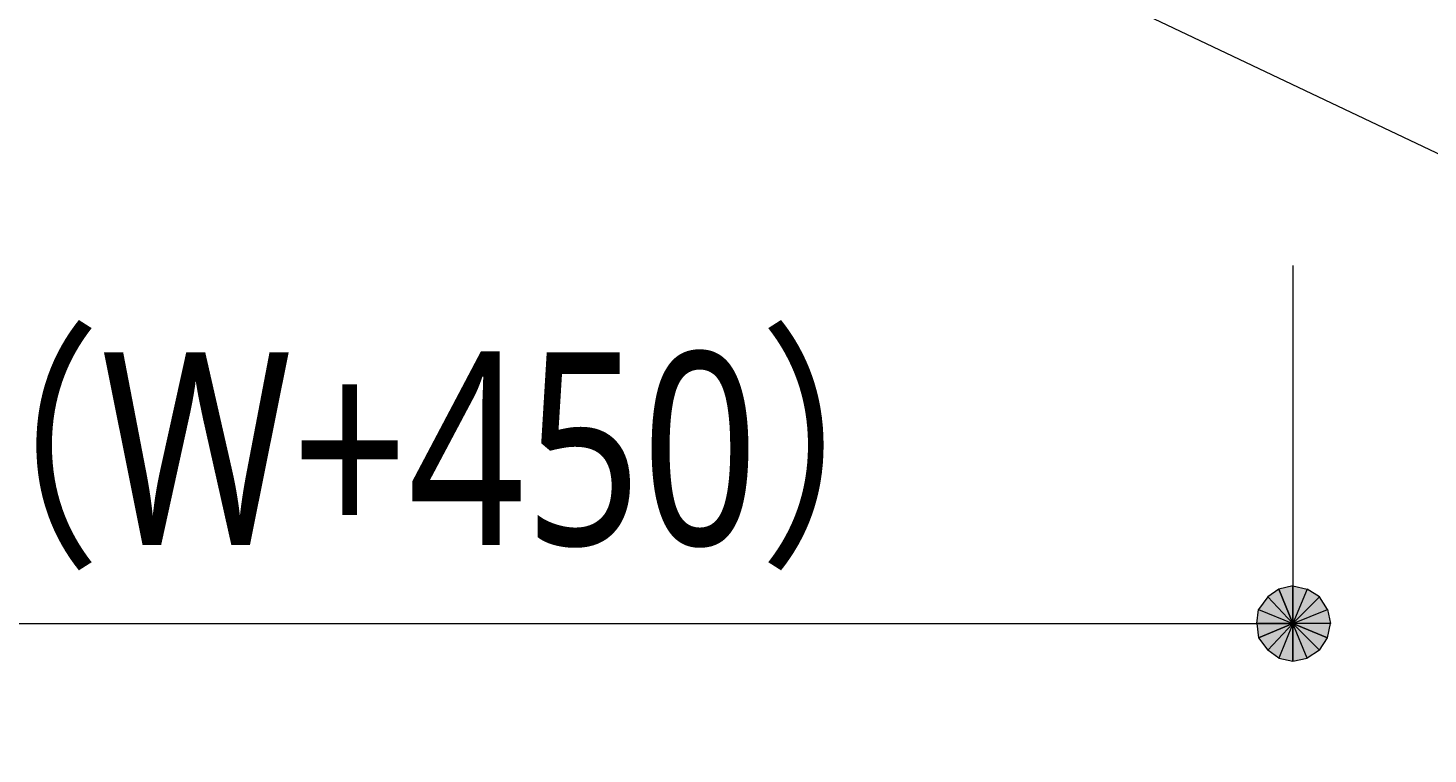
# Model space of a CAD drawing. Header units: millimetres. Extents: x 0 to 420, y 0 to 297.
# Drawn here: x 247.51 to 266.38, y 206.86 to 216.65 of the extents above; entities that cross this region are included whole.
import ezdxf
from ezdxf.enums import TextEntityAlignment as Align

# ---------------------------------------------------------------- set-up
doc = ezdxf.new("R2010")
doc.units = ezdxf.units.MM
doc.styles.add('kst32b', font='NotoSansJP-Variable.ttf')

msp = doc.modelspace()

# ---------------------------------------------------------------- hatches: boundary and pattern name
h = msp.add_hatch(color=7)
h.paths.add_polyline_path([(264.922, 208.979), (264.753, 209.084), (264.562, 208.619), (264.922, 208.979)])
h.paths.add_polyline_path([(264.753, 209.084), (264.562, 208.619), (264.562, 209.127), (264.753, 209.084)])
h.paths.add_polyline_path([(264.562, 208.619), (264.562, 209.127), (264.372, 209.084), (264.562, 208.619)])
h = msp.add_hatch(color=7)
h.paths.add_polyline_path([(264.223, 208.979), (264.096, 208.809), (264.562, 208.619), (264.223, 208.979)])
h.paths.add_polyline_path([(264.096, 208.809), (264.562, 208.619), (264.075, 208.619), (264.096, 208.809)])
h.paths.add_polyline_path([(264.562, 208.619), (264.075, 208.619), (264.096, 208.428), (264.562, 208.619)])
msp.add_hatch(color=7).paths.add_polyline_path([(264.372, 209.084), (264.223, 208.979), (264.562, 208.619), (264.372, 209.084)])
h = msp.add_hatch(color=7)
h.paths.add_polyline_path([(265.028, 208.428), (265.07, 208.619), (264.562, 208.619), (265.028, 208.428)])
h.paths.add_polyline_path([(265.07, 208.619), (264.562, 208.619), (265.028, 208.809), (265.07, 208.619)])
h.paths.add_polyline_path([(264.562, 208.619), (265.028, 208.809), (264.922, 208.979), (264.562, 208.619)])
h = msp.add_hatch(color=7)
h.paths.add_polyline_path([(264.096, 208.428), (264.223, 208.259), (264.562, 208.619), (264.096, 208.428)])
h.paths.add_polyline_path([(264.223, 208.259), (264.562, 208.619), (264.372, 208.153), (264.223, 208.259)])
h.paths.add_polyline_path([(264.562, 208.619), (264.372, 208.153), (264.562, 208.111), (264.562, 208.619)])
h = msp.add_hatch(color=7)
h.paths.add_polyline_path([(264.562, 208.111), (264.753, 208.153), (264.562, 208.619), (264.562, 208.111)])
h.paths.add_polyline_path([(264.753, 208.153), (264.562, 208.619), (264.922, 208.259), (264.753, 208.153)])
h.paths.add_polyline_path([(264.562, 208.619), (264.922, 208.259), (265.028, 208.428), (264.562, 208.619)])

# ---------------------------------------------------------------- linework, layer by layer
at = {"lineweight": 13}
for points in [[(260.032, 218.038), (283.57, 206.862)], [(264.562, 213.445), (264.562, 208.619)], [(240.559, 208.619), (264.562, 208.619)]]:
    msp.add_lwpolyline(points, dxfattribs=at)
at = {"lineweight": 0}
for points in [[(264.562, 208.619), (264.562, 209.127), (264.372, 209.084)], [(264.753, 209.084), (264.562, 208.619), (264.562, 209.127)], [(264.223, 208.979), (264.096, 208.809), (264.562, 208.619)], [(264.372, 209.084), (264.223, 208.979), (264.562, 208.619)], [(264.922, 208.979), (264.753, 209.084), (264.562, 208.619)], [(264.562, 208.619), (265.028, 208.809), (264.922, 208.979)], [(264.096, 208.809), (264.562, 208.619), (264.075, 208.619)], [(265.07, 208.619), (264.562, 208.619), (265.028, 208.809)], [(264.562, 208.619), (264.075, 208.619), (264.096, 208.428)], [(264.096, 208.428), (264.223, 208.259), (264.562, 208.619)], [(264.223, 208.259), (264.562, 208.619), (264.372, 208.153)], [(264.562, 208.619), (264.372, 208.153), (264.562, 208.111)], [(264.562, 208.111), (264.753, 208.153), (264.562, 208.619)], [(264.753, 208.153), (264.562, 208.619), (264.922, 208.259)], [(264.562, 208.619), (264.922, 208.259), (265.028, 208.428)], [(265.028, 208.428), (265.07, 208.619), (264.562, 208.619)]]:
    msp.add_lwpolyline(points, close=True, dxfattribs=at)

# ---------------------------------------------------------------- texts
at = {"style": 'kst32b'}
msp.add_text('（W+450）', height=2.5989, dxfattribs=at).set_placement((245.618, 209.677), (260.237, 209.677), align=Align.FIT)

doc.saveas('drawing.dxf')
